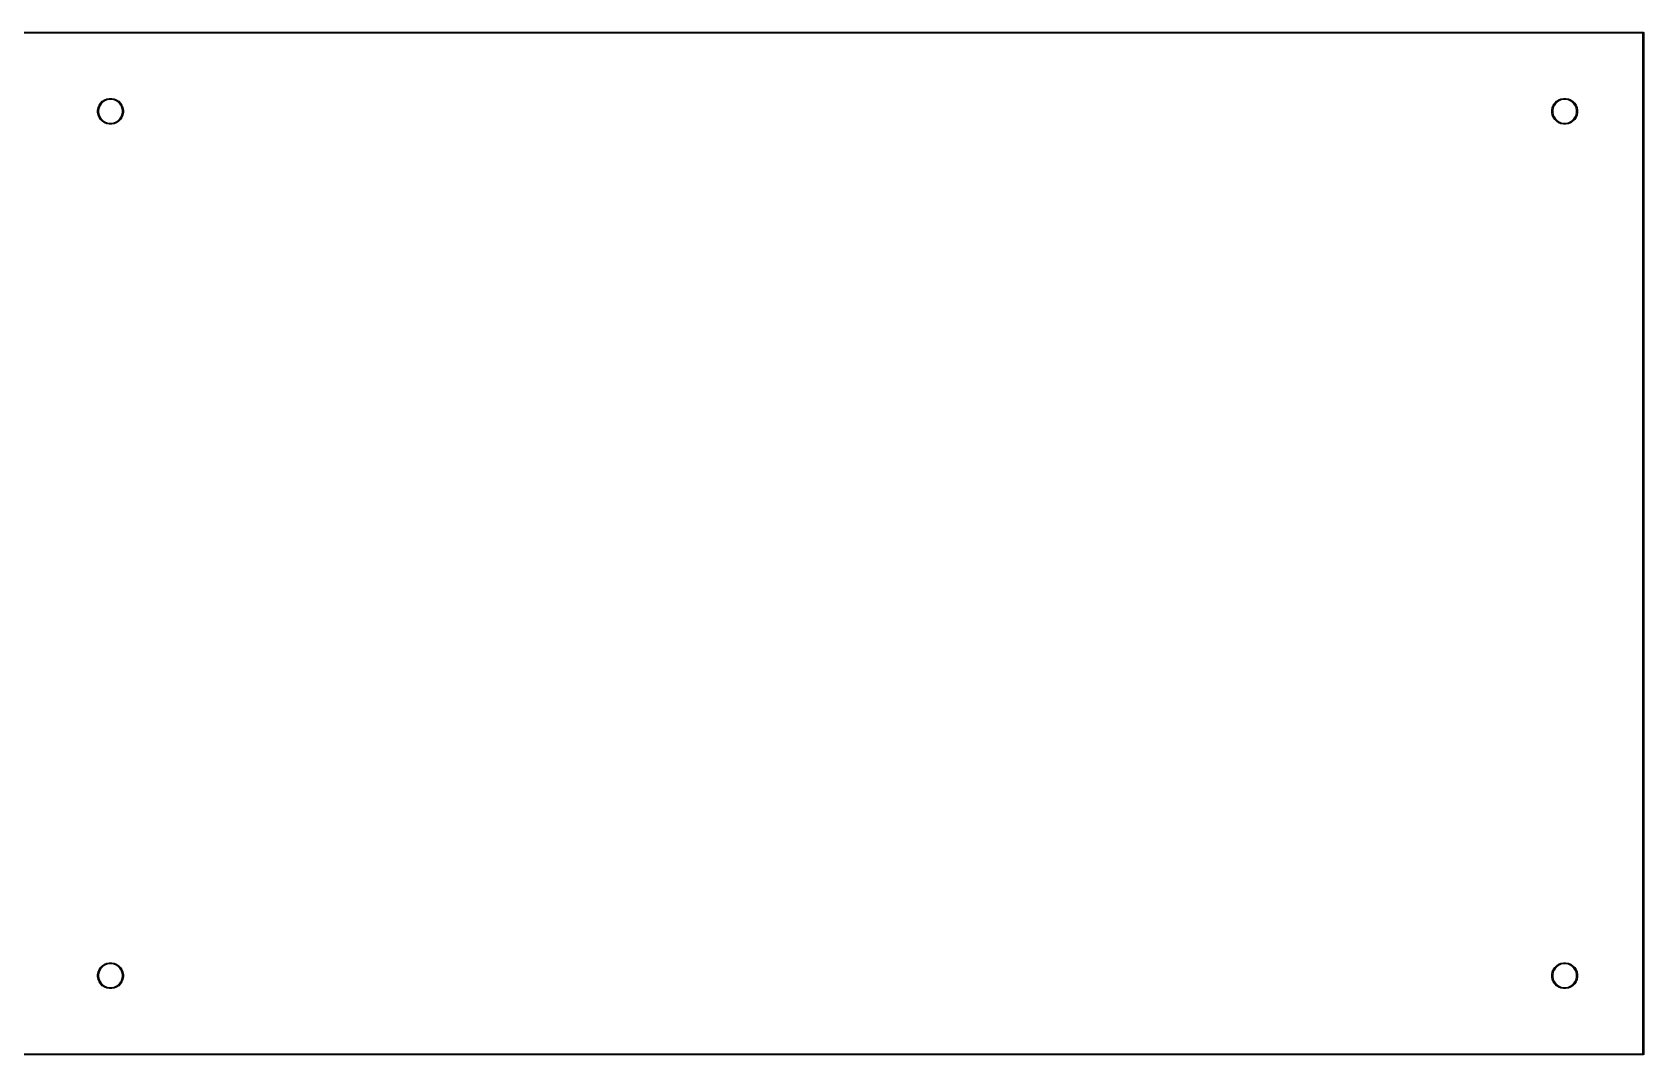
# Model space of a CAD drawing. Extents: x 0.7 to 21.3, y -8.5 to -2.
# Drawn here: x 11 to 21.25, y -8.5 to -2 of the extents above; entities that cross this region are included whole.
import ezdxf

# ---------------------------------------------------------------- set-up
doc = ezdxf.new("R2010")
doc.units = 0
doc.header["$MEASUREMENT"] = 0
doc.layers.add('BLACK', color=7, linetype='CONTINUOUS')

msp = doc.modelspace()

# ---------------------------------------------------------------- linework, layer by layer
at = {"layer": 'BLACK', "linetype": 'CONTINUOUS'}
for p, q in [((0.75014, -1.99705), (21.2499, -1.99705)), ((21.247, -2.00295), (0.75295, -2.00295)), ((21.247, -8.49705), (21.247, -2.00295)), ((21.2499, -1.99705), (21.25, -1.99703)), ((21.25, -1.99703), (21.2501, -1.99705)), ((21.2501, -1.99705), (21.2506, -1.99709)), ((21.2506, -1.99709), (21.2511, -1.99726)), ((21.2511, -1.99726), (21.2516, -1.99753)), ((21.2516, -1.99753), (21.2521, -1.9979)), ((21.2521, -1.9979), (21.2525, -1.99835)), ((21.2525, -1.99835), (21.2527, -1.99886)), ((21.2527, -1.99886), (21.2529, -1.99942)), ((21.2529, -1.99942), (21.253, -2)), ((21.253, -2), (21.253, -2.00014)), ((21.253, -2.00014), (21.253, -8.49986)), ((11.4253, -2.46112), (11.4343, -2.44768)), ((11.4394, -2.45192), (11.4312, -2.46427)), ((11.4343, -2.44768), (11.4457, -2.43624)), ((11.45, -2.44142), (11.4394, -2.45192)), ((11.4457, -2.43624), (11.4592, -2.42726)), ((11.4623, -2.43316), (11.45, -2.44142)), ((11.4592, -2.42726), (11.4741, -2.42107)), ((11.476, -2.42748), (11.4623, -2.43316)), ((11.4741, -2.42107), (11.4899, -2.41792)), ((11.4906, -2.42458), (11.476, -2.42748)), ((11.4899, -2.41792), (11.5061, -2.41792)), ((11.5055, -2.42458), (11.4906, -2.42458)), ((11.52, -2.42748), (11.5055, -2.42458)), ((11.5061, -2.41792), (11.522, -2.42107)), ((11.5338, -2.43316), (11.52, -2.42748)), ((11.522, -2.42107), (11.5369, -2.42726)), ((11.5461, -2.44142), (11.5338, -2.43316)), ((11.5369, -2.42726), (11.5504, -2.43624)), ((11.5566, -2.45192), (11.5461, -2.44142)), ((11.5504, -2.43624), (11.5618, -2.44768)), ((11.5649, -2.46427), (11.5566, -2.45192)), ((11.5618, -2.44768), (11.5708, -2.46112)), ((20.6773, -2.46112), (20.6862, -2.44768)), ((20.6914, -2.45192), (20.6832, -2.46427)), ((20.6862, -2.44768), (20.6977, -2.43624)), ((20.7019, -2.44142), (20.6914, -2.45192)), ((20.6977, -2.43624), (20.7111, -2.42726)), ((20.7143, -2.43316), (20.7019, -2.44142)), ((20.7111, -2.42726), (20.7261, -2.42107)), ((20.728, -2.42748), (20.7143, -2.43316)), ((20.7261, -2.42107), (20.7419, -2.41792)), ((20.7426, -2.42458), (20.728, -2.42748)), ((20.7419, -2.41792), (20.7581, -2.41792)), ((20.7574, -2.42458), (20.7426, -2.42458)), ((20.772, -2.42748), (20.7574, -2.42458)), ((20.7581, -2.41792), (20.7739, -2.42107)), ((20.7857, -2.43316), (20.772, -2.42748)), ((20.7739, -2.42107), (20.7889, -2.42726)), ((20.7981, -2.44142), (20.7857, -2.43316)), ((20.7889, -2.42726), (20.8023, -2.43624)), ((20.8086, -2.45192), (20.7981, -2.44142)), ((20.8023, -2.43624), (20.8138, -2.44768)), ((20.8168, -2.46427), (20.8086, -2.45192)), ((20.8138, -2.44768), (20.8227, -2.46112)), ((11.4159, -2.49192), (11.4191, -2.47606)), ((11.4159, -2.50808), (11.4159, -2.49192)), ((11.4191, -2.52394), (11.4159, -2.50808)), ((11.4191, -2.47606), (11.4253, -2.46112)), ((11.4253, -2.53888), (11.4191, -2.52394)), ((11.4255, -2.478), (11.4226, -2.49257)), ((11.4226, -2.49257), (11.4226, -2.50743)), ((11.4226, -2.50743), (11.4255, -2.522)), ((11.4343, -2.55232), (11.4253, -2.53888)), ((11.4312, -2.46427), (11.4255, -2.478)), ((11.4255, -2.522), (11.4312, -2.53573)), ((11.4312, -2.53573), (11.4394, -2.54808)), ((11.4457, -2.56376), (11.4343, -2.55232)), ((11.4394, -2.54808), (11.45, -2.55858)), ((11.45, -2.55858), (11.4623, -2.56684)), ((11.5338, -2.56684), (11.5461, -2.55858)), ((11.5461, -2.55858), (11.5566, -2.54808)), ((11.5618, -2.55232), (11.5504, -2.56376)), ((11.5566, -2.54808), (11.5649, -2.53573)), ((11.5708, -2.53888), (11.5618, -2.55232)), ((11.5706, -2.478), (11.5649, -2.46427)), ((11.5649, -2.53573), (11.5706, -2.522)), ((11.5735, -2.49257), (11.5706, -2.478)), ((11.5706, -2.522), (11.5735, -2.50743)), ((11.5708, -2.46112), (11.577, -2.47606)), ((11.577, -2.52394), (11.5708, -2.53888)), ((11.5735, -2.50743), (11.5735, -2.49257)), ((11.577, -2.47606), (11.5801, -2.49192)), ((11.5801, -2.50808), (11.577, -2.52394)), ((11.5801, -2.49192), (11.5801, -2.50808)), ((20.6679, -2.49192), (20.6711, -2.47606)), ((20.6679, -2.50808), (20.6679, -2.49192)), ((20.6711, -2.52394), (20.6679, -2.50808)), ((20.6711, -2.47606), (20.6773, -2.46112)), ((20.6773, -2.53888), (20.6711, -2.52394)), ((20.6775, -2.478), (20.6746, -2.49257)), ((20.6746, -2.49257), (20.6746, -2.50743)), ((20.6746, -2.50743), (20.6775, -2.522)), ((20.6862, -2.55232), (20.6773, -2.53888)), ((20.6832, -2.46427), (20.6775, -2.478)), ((20.6775, -2.522), (20.6832, -2.53573)), ((20.6832, -2.53573), (20.6914, -2.54808)), ((20.6977, -2.56376), (20.6862, -2.55232)), ((20.6914, -2.54808), (20.7019, -2.55858)), ((20.7019, -2.55858), (20.7143, -2.56684)), ((20.7857, -2.56684), (20.7981, -2.55858)), ((20.7981, -2.55858), (20.8086, -2.54808)), ((20.8138, -2.55232), (20.8023, -2.56376)), ((20.8086, -2.54808), (20.8168, -2.53573)), ((20.8227, -2.53888), (20.8138, -2.55232)), ((20.8225, -2.478), (20.8168, -2.46427)), ((20.8168, -2.53573), (20.8225, -2.522)), ((20.8254, -2.49257), (20.8225, -2.478)), ((20.8225, -2.522), (20.8254, -2.50743)), ((20.8227, -2.46112), (20.8289, -2.47606)), ((20.8289, -2.52394), (20.8227, -2.53888)), ((20.8254, -2.50743), (20.8254, -2.49257)), ((20.8289, -2.47606), (20.8321, -2.49192)), ((20.8321, -2.50808), (20.8289, -2.52394)), ((20.8321, -2.49192), (20.8321, -2.50808)), ((11.4592, -2.57274), (11.4457, -2.56376)), ((11.4741, -2.57893), (11.4592, -2.57274)), ((11.4623, -2.56684), (11.476, -2.57252)), ((11.4899, -2.58208), (11.4741, -2.57893)), ((11.476, -2.57252), (11.4906, -2.57542)), ((11.5061, -2.58208), (11.4899, -2.58208)), ((11.4906, -2.57542), (11.5055, -2.57542)), ((11.5055, -2.57542), (11.52, -2.57252)), ((11.522, -2.57893), (11.5061, -2.58208)), ((11.52, -2.57252), (11.5338, -2.56684)), ((11.5369, -2.57274), (11.522, -2.57893)), ((11.5504, -2.56376), (11.5369, -2.57274)), ((20.7111, -2.57274), (20.6977, -2.56376)), ((20.7261, -2.57893), (20.7111, -2.57274)), ((20.7143, -2.56684), (20.728, -2.57252)), ((20.7419, -2.58208), (20.7261, -2.57893)), ((20.728, -2.57252), (20.7426, -2.57542)), ((20.7581, -2.58208), (20.7419, -2.58208)), ((20.7426, -2.57542), (20.7574, -2.57542)), ((20.7574, -2.57542), (20.772, -2.57252)), ((20.7739, -2.57893), (20.7581, -2.58208)), ((20.772, -2.57252), (20.7857, -2.56684)), ((20.7889, -2.57274), (20.7739, -2.57893)), ((20.8023, -2.56376), (20.7889, -2.57274)), ((11.4159, -7.99192), (11.4191, -7.97606)), ((11.4159, -8.00808), (11.4159, -7.99192)), ((11.4191, -7.97606), (11.4253, -7.96112)), ((11.4255, -7.978), (11.4226, -7.99257)), ((11.4226, -7.99257), (11.4226, -8.00743)), ((11.4253, -7.96112), (11.4343, -7.94768)), ((11.4312, -7.96427), (11.4255, -7.978)), ((11.4394, -7.95192), (11.4312, -7.96427)), ((11.4343, -7.94768), (11.4457, -7.93624)), ((11.45, -7.94142), (11.4394, -7.95192)), ((11.4457, -7.93624), (11.4592, -7.92726)), ((11.4623, -7.93316), (11.45, -7.94142)), ((11.4592, -7.92726), (11.4741, -7.92107)), ((11.476, -7.92748), (11.4623, -7.93316)), ((11.4741, -7.92107), (11.4899, -7.91792)), ((11.4906, -7.92458), (11.476, -7.92748)), ((11.4899, -7.91792), (11.5061, -7.91792)), ((11.5055, -7.92458), (11.4906, -7.92458)), ((11.52, -7.92748), (11.5055, -7.92458)), ((11.5061, -7.91792), (11.522, -7.92107)), ((11.5338, -7.93316), (11.52, -7.92748)), ((11.522, -7.92107), (11.5369, -7.92726)), ((11.5461, -7.94142), (11.5338, -7.93316)), ((11.5369, -7.92726), (11.5504, -7.93624)), ((11.5566, -7.95192), (11.5461, -7.94142)), ((11.5504, -7.93624), (11.5618, -7.94768)), ((11.5649, -7.96427), (11.5566, -7.95192)), ((11.5618, -7.94768), (11.5708, -7.96112)), ((11.5706, -7.978), (11.5649, -7.96427)), ((11.5735, -7.99257), (11.5706, -7.978)), ((11.5708, -7.96112), (11.577, -7.97606)), ((11.5735, -8.00743), (11.5735, -7.99257)), ((11.577, -7.97606), (11.5801, -7.99192)), ((11.5801, -7.99192), (11.5801, -8.00808)), ((20.6679, -7.99192), (20.6711, -7.97606)), ((20.6679, -8.00808), (20.6679, -7.99192)), ((20.6711, -7.97606), (20.6773, -7.96112)), ((20.6775, -7.978), (20.6746, -7.99257)), ((20.6746, -7.99257), (20.6746, -8.00743)), ((20.6773, -7.96112), (20.6862, -7.94768)), ((20.6832, -7.96427), (20.6775, -7.978)), ((20.6914, -7.95192), (20.6832, -7.96427)), ((20.6862, -7.94768), (20.6977, -7.93624)), ((20.7019, -7.94142), (20.6914, -7.95192)), ((20.6977, -7.93624), (20.7111, -7.92726)), ((20.7143, -7.93316), (20.7019, -7.94142)), ((20.7111, -7.92726), (20.7261, -7.92107)), ((20.728, -7.92748), (20.7143, -7.93316)), ((20.7261, -7.92107), (20.7419, -7.91792)), ((20.7426, -7.92458), (20.728, -7.92748)), ((20.7419, -7.91792), (20.7581, -7.91792)), ((20.7574, -7.92458), (20.7426, -7.92458)), ((20.772, -7.92748), (20.7574, -7.92458)), ((20.7581, -7.91792), (20.7739, -7.92107)), ((20.7857, -7.93316), (20.772, -7.92748)), ((20.7739, -7.92107), (20.7889, -7.92726)), ((20.7981, -7.94142), (20.7857, -7.93316)), ((20.7889, -7.92726), (20.8023, -7.93624)), ((20.8086, -7.95192), (20.7981, -7.94142)), ((20.8023, -7.93624), (20.8138, -7.94768)), ((20.8168, -7.96427), (20.8086, -7.95192)), ((20.8138, -7.94768), (20.8227, -7.96112)), ((20.8225, -7.978), (20.8168, -7.96427)), ((20.8254, -7.99257), (20.8225, -7.978)), ((20.8227, -7.96112), (20.8289, -7.97606)), ((20.8254, -8.00743), (20.8254, -7.99257)), ((20.8289, -7.97606), (20.8321, -7.99192)), ((20.8321, -7.99192), (20.8321, -8.00808)), ((11.4191, -8.02394), (11.4159, -8.00808)), ((11.4253, -8.03888), (11.4191, -8.02394)), ((11.4226, -8.00743), (11.4255, -8.022)), ((11.4343, -8.05232), (11.4253, -8.03888)), ((11.4255, -8.022), (11.4312, -8.03573)), ((11.4312, -8.03573), (11.4394, -8.04808)), ((11.4457, -8.06376), (11.4343, -8.05232)), ((11.4394, -8.04808), (11.45, -8.05858)), ((11.4592, -8.07274), (11.4457, -8.06376)), ((11.45, -8.05858), (11.4623, -8.06684)), ((11.4741, -8.07893), (11.4592, -8.07274)), ((11.4623, -8.06684), (11.476, -8.07252)), ((11.4899, -8.08208), (11.4741, -8.07893)), ((11.476, -8.07252), (11.4906, -8.07542)), ((11.5061, -8.08208), (11.4899, -8.08208)), ((11.4906, -8.07542), (11.5055, -8.07542)), ((11.5055, -8.07542), (11.52, -8.07252)), ((11.522, -8.07893), (11.5061, -8.08208)), ((11.52, -8.07252), (11.5338, -8.06684)), ((11.5369, -8.07274), (11.522, -8.07893)), ((11.5338, -8.06684), (11.5461, -8.05858)), ((11.5504, -8.06376), (11.5369, -8.07274)), ((11.5461, -8.05858), (11.5566, -8.04808)), ((11.5618, -8.05232), (11.5504, -8.06376)), ((11.5566, -8.04808), (11.5649, -8.03573)), ((11.5708, -8.03888), (11.5618, -8.05232)), ((11.5649, -8.03573), (11.5706, -8.022)), ((11.5706, -8.022), (11.5735, -8.00743)), ((11.577, -8.02394), (11.5708, -8.03888)), ((11.5801, -8.00808), (11.577, -8.02394)), ((20.6711, -8.02394), (20.6679, -8.00808)), ((20.6773, -8.03888), (20.6711, -8.02394)), ((20.6746, -8.00743), (20.6775, -8.022)), ((20.6862, -8.05232), (20.6773, -8.03888)), ((20.6775, -8.022), (20.6832, -8.03573)), ((20.6832, -8.03573), (20.6914, -8.04808)), ((20.6977, -8.06376), (20.6862, -8.05232)), ((20.6914, -8.04808), (20.7019, -8.05858)), ((20.7111, -8.07274), (20.6977, -8.06376)), ((20.7019, -8.05858), (20.7143, -8.06684)), ((20.7261, -8.07893), (20.7111, -8.07274)), ((20.7143, -8.06684), (20.728, -8.07252)), ((20.7419, -8.08208), (20.7261, -8.07893)), ((20.728, -8.07252), (20.7426, -8.07542)), ((20.7581, -8.08208), (20.7419, -8.08208)), ((20.7426, -8.07542), (20.7574, -8.07542)), ((20.7574, -8.07542), (20.772, -8.07252)), ((20.7739, -8.07893), (20.7581, -8.08208)), ((20.772, -8.07252), (20.7857, -8.06684)), ((20.7889, -8.07274), (20.7739, -8.07893)), ((20.7857, -8.06684), (20.7981, -8.05858)), ((20.8023, -8.06376), (20.7889, -8.07274)), ((20.7981, -8.05858), (20.8086, -8.04808)), ((20.8138, -8.05232), (20.8023, -8.06376)), ((20.8086, -8.04808), (20.8168, -8.03573)), ((20.8227, -8.03888), (20.8138, -8.05232)), ((20.8168, -8.03573), (20.8225, -8.022)), ((20.8225, -8.022), (20.8254, -8.00743)), ((20.8289, -8.02394), (20.8227, -8.03888)), ((20.8321, -8.00808), (20.8289, -8.02394)), ((21.2499, -8.50295), (0.75014, -8.50295)), ((0.75295, -8.49705), (21.247, -8.49705)), ((21.25, -8.50297), (21.2499, -8.50295)), ((21.2501, -8.50295), (21.25, -8.50297)), ((21.2506, -8.50291), (21.2501, -8.50295)), ((21.2511, -8.50274), (21.2506, -8.50291)), ((21.2516, -8.50247), (21.2511, -8.50274)), ((21.2521, -8.5021), (21.2516, -8.50247)), ((21.2525, -8.50165), (21.2521, -8.5021)), ((21.2527, -8.50114), (21.2525, -8.50165)), ((21.2529, -8.50058), (21.2527, -8.50114)), ((21.253, -8.5), (21.2529, -8.50058)), ((21.253, -8.49986), (21.253, -8.5))]:
    msp.add_line(p, q, dxfattribs=at)

doc.saveas('drawing.dxf')
